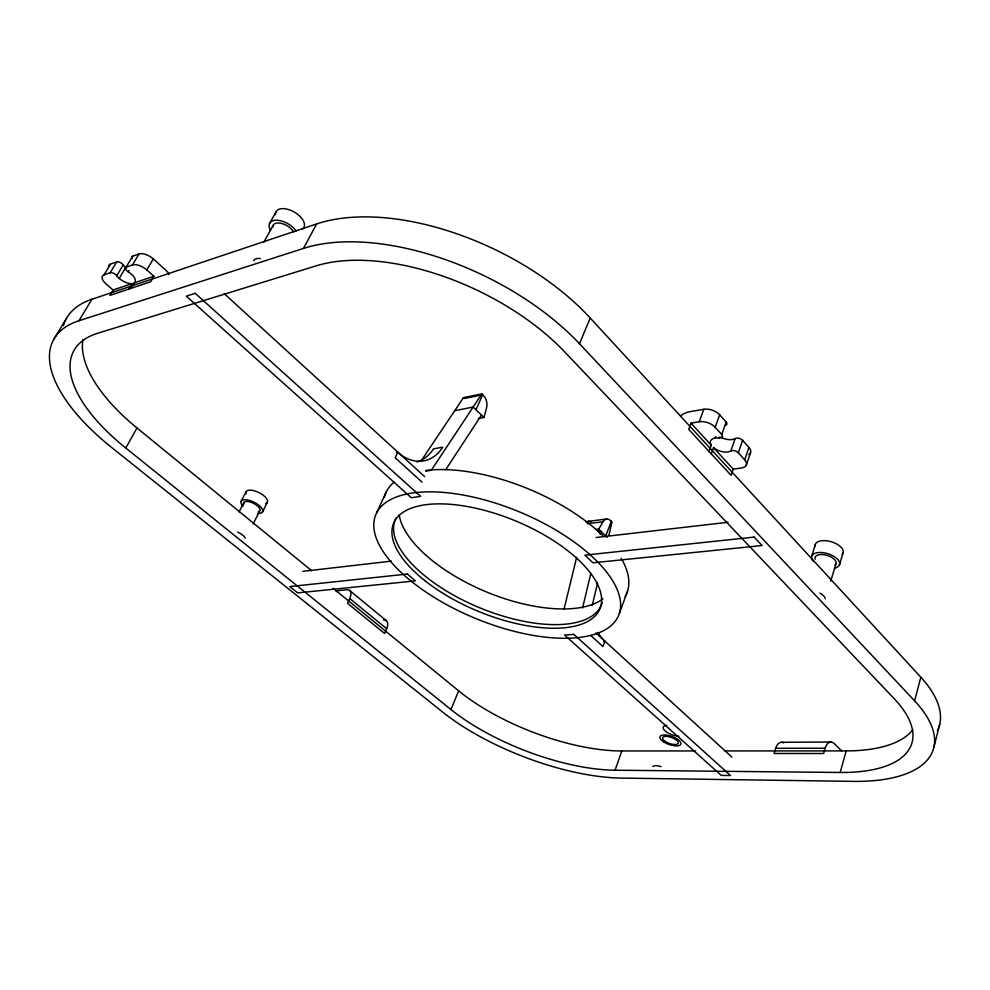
<?xml version="1.0" encoding="UTF-8"?>
<svg xmlns="http://www.w3.org/2000/svg" width="990" height="990" viewBox="0 0 990 990"><rect width="100%" height="100%" fill="white"/><g stroke="black" fill="none" stroke-linecap="round" stroke-linejoin="round"><path stroke-width="1.49" d="M592.255 605.459L597.552 583.098M608.862 535.404L612.03 522.027L610.644 520.666A9.244 6.014 83.1 0 0 602.972 521.779L587.379 523.71M582.578 607.959L590.844 573.408M600.188 534.34L600.93 531.246L598.096 531.581L600.918 531.345M563.978 609.407L576.663 557.333M933.929 747.141L939.77 724.123M91.909 299.252L78.965 320.76A171.381 74.361 27.7 0 0 111.734 447.554L442.369 711.847A142.436 53.881 21.2 0 0 621.324 778.091L853.194 781.37A163.35 67.926 17.8 0 0 914.587 700.833L920.824 677.21L590.226 318.025A194.127 103.071 25.4 0 0 316.602 223.95L91.909 299.252A170.107 75.846 27.9 0 0 63.459 325.623M478.306 418.56L483.974 417.483L486.585 407.818A9.937 6.893 78.6 0 0 483.429 395.468L481.833 393.896L463.444 397.671L421.369 460.536M840.151 772.472A148.401 61.727 17.9 0 0 894.168 698.655L564.548 351.759A177.247 91.228 25.2 0 0 316.305 265.803L97.738 333.246A155.801 67.679 27.6 0 0 125.767 448.025L450.982 709.545A129.962 49.29 21.2 0 0 615.062 770.22L840.151 772.472L846.215 750.903A147.349 63.014 17.8 0 0 912.83 729.84M841.562 750.828A9.083 3.614 17.1 0 0 841.203 750.445L834.224 743.589A12.09 6.732 88 0 0 825.153 748.217L823.63 753.514L774.093 753.477L775.665 748.291A11.806 6.819 88.2 0 1 783.709 742.896M839.446 564.882L843.158 552.531M830.734 581.13L835.968 563.793M811.689 556.17L815.352 544.364M733.244 469.149L731.09 475.336L711.29 453.878L713.505 447.653L733.244 469.149L741.473 467.985A11.682 6.2 18.5 0 0 744.69 459.818L748.96 447.406L742.611 440.34A4.678 2.537 18.5 0 0 735.174 438.558A11.732 6.373 18.8 0 1 720.572 437.11M746.312 465.053L750.556 452.665M744.69 459.818L738.305 452.776L742.611 440.34M615.062 770.22L621.819 750.965L695.599 750.94M713.505 447.653A11.781 6.324 18.9 0 0 730.83 450.97L735.174 438.558M711.29 453.878A11.806 6.287 18.9 0 1 709.038 451.428L711.265 445.215A11.781 6.324 18.9 0 1 719 437.964A4.74 2.562 19 0 0 721.747 434.523L726.177 422.049L719.656 414.785A11.818 6.485 19.2 0 0 703.791 409.278L689.288 411.815A15.803 9.12 -42.4 0 0 680.526 415.911M715.238 438.038L715.795 436.479M719 437.964L719.285 437.184M721.747 434.523L715.176 427.284L719.656 414.785M709.038 451.428L688.706 429.388L690.995 423.138L699.249 421.74L703.791 409.278M619.406 613.28L627.549 591.154M597.948 632.474A42.941 27.844 85.2 0 0 604.89 641.248L602.935 646.544L590.634 635.357M605.732 535.924L611.313 521.322M450.982 709.545L458.655 690.834L333.086 588.233M914.587 700.833L579.484 343.728L590.226 318.025M383.427 619.901A11.162 6.002 -50.6 0 1 386.657 628.737L384.565 633.476L347.564 603.306L349.755 598.529A11.373 5.853 -50.4 0 0 346.748 589.755L338.246 590.622A8.415 3.292 24.3 0 0 336.179 591.661M476.004 409.724L482.662 394.713L464.273 398.487L463.444 397.671M376.509 513.08L386.397 491.683M416.852 461.934A47.693 34.638 78.1 0 0 433.484 448.854L442.716 447.195A47.953 34.638 78.2 0 1 397.782 452.22L395.208 457.764L422.074 482.18M262.499 511.979L267.312 502.375M253.18 523.908L259.838 510.642M239.122 511.855L243.837 502.586M241.176 501.237L246.065 491.646M78.965 320.76L303.534 248.391L316.602 223.95M269.552 223.493L275.938 211.934M263.711 242.426L273.079 225.435M125.767 448.025L136.979 427.977A154.65 69.04 27.8 0 1 82.95 339.533M595.918 529.464L598.752 529.13L602.972 521.779M131.039 288.338L134.256 282.868A11.298 5.309 30.8 0 0 128.193 271.817A4.554 2.153 30.9 0 1 126.126 267.151L132.474 264.924A11.397 5.42 30.7 0 1 146.817 269.948L153.895 276.26L150.653 281.791L131.039 288.338A11.323 5.284 30.7 0 1 128.861 289.068L109.841 295.404L113.058 290.008L132.091 283.598A11.298 5.309 30.8 0 1 116.77 275.777A4.505 2.104 30.9 0 0 110.162 272.733L104.012 274.886A11.199 5.185 30.8 0 0 106.054 283.92L113.058 290.008M146.817 269.948L153.289 258.935A11.348 5.47 30.9 0 0 138.996 253.947L132.648 256.212L126.126 267.151M128.861 289.068L132.091 283.598M132.474 264.924L138.996 253.947M119.233 278.4L125.693 267.572M128.193 271.817L129.009 270.456M116.77 275.777L123.255 264.924A4.492 2.116 31 0 0 116.672 261.904L110.521 264.095A11.15 5.235 30.9 0 0 108.541 267.003M110.162 272.733L116.672 261.904M104.012 274.886L110.521 264.095M53.695 339.483L66.454 318.458M445.698 469.718L481.499 415.07M481.833 393.896L431.331 470.238L425.638 471.178M134.256 282.868L153.895 276.26M454.719 410.714L473.133 407.051L483.974 417.483M396.619 452.43L397.782 452.22M588.11 521.359L606.536 519.069M302.841 571.354L391.409 561.132M596.079 537.508L728.058 522.262M603.714 641.322L604.89 641.248M781.729 742.277L831.117 742.042M775.665 748.291L825.153 748.217M724.791 750.927L846.215 750.903M136.979 427.977L311.565 570.636M349.755 598.529L386.657 628.737M349.643 590.473L386.348 620.681M153.289 258.935L165.664 270.072A14.974 11.892 67 0 1 169.104 274.329M224.309 293.758L424.648 476.636M595.832 632.882L731.932 757.127M598.752 529.13L607.118 537.384M690.995 423.138L711.265 445.215M384.318 497.376A130.507 58.794 22.5 0 1 394.243 482.068M425.824 470.448A130.507 58.794 22.5 0 1 602.811 535.639M621.188 558.286A130.507 58.794 22.5 0 1 625.049 596.71M602.143 602.786A111.536 49.079 22.5 0 1 479.865 607.848A111.536 49.079 22.5 0 1 396.149 517.807M602.935 598.851A114.135 51.381 22.5 0 1 486.783 592.07A114.135 51.381 22.5 0 1 399.168 514.85M586.08 522.25A9.145 6.027 83.1 0 1 590.807 521.891M815.253 546.455A14.491 7.202 16.5 0 1 831.167 541.716A14.491 7.202 16.5 0 1 842.156 554.363M813.05 561.058A14.553 7.14 16.6 0 1 818.322 552.544A14.553 7.14 16.6 0 1 837.144 558.818A14.553 7.14 16.6 0 1 834.409 568.186M815.191 559.226A10.915 5.358 16.6 0 1 827.034 555.341A10.915 5.358 16.6 0 1 835.015 565.067M819.906 593.121A11.039 5.21 16.9 0 1 825.215 598.802M726.177 422.049A4.727 2.586 18.9 0 1 725.262 425.415M730.83 450.97A4.702 2.512 18.6 0 1 738.305 452.776M748.96 447.406A11.633 6.249 18.4 0 1 748.737 454.645M699.249 421.74A11.868 6.435 19.3 0 1 715.176 427.284M246.04 493.936A11.905 4.95 26.2 0 1 258.749 492.488A11.905 4.95 26.2 0 1 265.765 503.526M243.07 506.323A11.942 4.901 26.2 0 1 245.57 499.74A11.942 4.901 26.2 0 1 260.964 507.202A11.942 4.901 26.2 0 1 257.647 513.402M243.825 504.281A8.96 3.675 26.2 0 1 253.663 503.39A8.96 3.675 26.2 0 1 258.353 511.595M237.699 532.125A9.046 3.564 26 0 1 245.198 538.176M678.917 736.251A11.063 4.294 19.4 0 1 665.082 730.892A11.063 4.294 19.4 0 1 666.777 725.361M652.831 766.545A8.39 3.081 19.6 0 1 660.986 766.607M303.534 248.391A195.797 101.289 25.3 0 1 579.484 343.728M920.824 677.21A162.199 69.337 17.7 0 1 937.332 730.966M621.819 750.965A129.145 50.403 21.2 0 1 458.655 690.834M126.423 268.191A11.249 5.358 30.9 0 1 123.255 264.924M132.202 258.551A4.529 2.178 31 0 1 132.648 256.212M272.733 227.477A12.041 6.447 29.9 0 1 280.95 223.294A12.041 6.447 29.9 0 1 293.498 231.809M253.638 260.741A12.202 6.287 29.5 0 1 260.395 258.538M275.468 214.681A15.989 8.662 30 0 1 293.683 211.736A15.989 8.662 30 0 1 302.197 229.272M270.592 230.497A16.063 8.601 29.9 0 1 276.631 220.226A16.063 8.601 29.9 0 1 296.109 230.917M195.228 293.325L186.281 296.146L411.333 497.76L420.601 496.349L195.228 293.325M407.422 574.039L289.773 586.575L297.656 592.899L415.429 580.882L407.422 574.039M754.133 537.087L584.867 555.13L592.923 562.79L762.09 545.539L754.133 537.087M573.866 634.404L564.535 635.011L721.277 775.418L730.521 775.529L573.866 634.404M411.407 581.365A131.46 57.618 22.5 0 0 616.956 618.725A131.46 57.618 22.5 0 0 463.246 495.062A131.46 57.618 22.5 0 0 411.407 581.365M424.685 580.524A111.672 48.906 22.5 0 0 598.764 611.214A111.672 48.906 22.5 0 0 466.896 506.447A111.672 48.906 22.5 0 0 424.685 580.524M663.646 741.869A11.088 4.245 19.5 0 0 680.811 744.282A11.088 4.245 19.5 0 0 666.777 735.174A11.088 4.245 19.5 0 0 663.646 741.869M665.342 741.522A8.316 3.193 19.5 0 0 678.199 743.317A8.316 3.193 19.5 0 0 667.668 736.498A8.316 3.193 19.5 0 0 665.342 741.522"/></g></svg>
